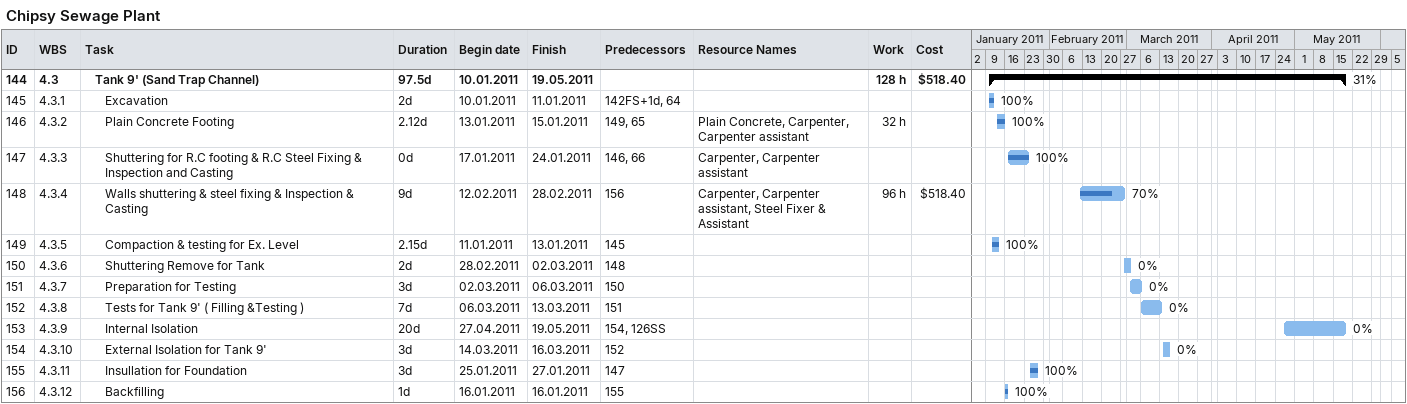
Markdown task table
Chipsy Sewage Plant

| ID | WBS | Task | Duration | Start | Finish | Predecessors | Resources | % complete | Work (h) | Cost ($) |
|---|---|---|---|---|---|---|---|---|---|---|
| 144 | 4.3 | **Tank 9' (Sand Trap Channel)** | 97.5d | 2011-01-10 | 2011-05-19 |  |  | 31 | 128 | 518.40 |
| 145 | 4.3.1 | Excavation | 2d | 2011-01-10 | 2011-01-11 | 142FS+1d, 64 |  | 100 |  |  |
| 146 | 4.3.2 | Plain Concrete Footing | 2.12d | 2011-01-13 | 2011-01-15 | 149, 65 | Plain Concrete, Carpenter, Carpenter assistant | 100 | 32 |  |
| 147 | 4.3.3 | Shuttering for R.C footing & R.C Steel Fixing & Inspection and Casting | 0d | 2011-01-17 | 2011-01-24 | 146, 66 | Carpenter, Carpenter assistant | 100 |  |  |
| 148 | 4.3.4 | Walls shuttering & steel fixing & Inspection & Casting | 9d | 2011-02-12 | 2011-02-28 | 156 | Carpenter, Carpenter assistant, Steel Fixer & Assistant | 70 | 96 | 518.40 |
| 149 | 4.3.5 | Compaction & testing for Ex. Level | 2.15d | 2011-01-11 | 2011-01-13 | 145 |  | 100 |  |  |
| 150 | 4.3.6 | Shuttering Remove for Tank | 2d | 2011-02-28 | 2011-03-02 | 148 |  | 0 |  |  |
| 151 | 4.3.7 | Preparation for Testing | 3d | 2011-03-02 | 2011-03-06 | 150 |  | 0 |  |  |
| 152 | 4.3.8 | Tests for Tank 9' ( Filling &Testing ) | 7d | 2011-03-06 | 2011-03-13 | 151 |  | 0 |  |  |
| 153 | 4.3.9 | Internal Isolation | 20d | 2011-04-27 | 2011-05-19 | 154, 126SS |  | 0 |  |  |
| 154 | 4.3.10 | External Isolation for Tank 9' | 3d | 2011-03-14 | 2011-03-16 | 152 |  | 0 |  |  |
| 155 | 4.3.11 | Insullation for Foundation | 3d | 2011-01-25 | 2011-01-27 | 147 |  | 100 |  |  |
| 156 | 4.3.12 | Backfilling | 1d | 2011-01-16 | 2011-01-16 | 155 |  | 100 |  |  |
